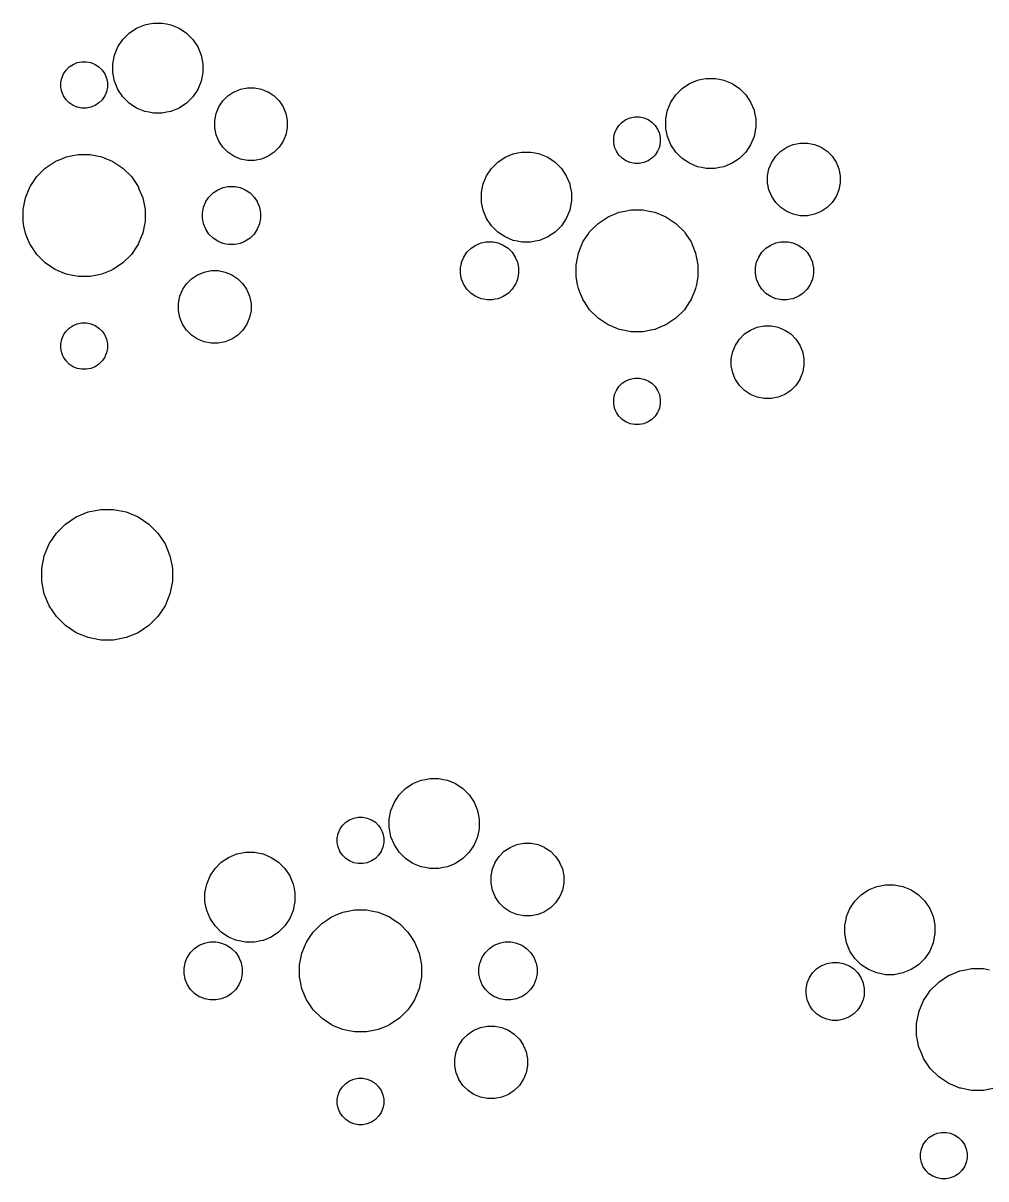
# Model space of a CAD drawing. Extents: x 70 to 347, y -163 to -55.
# Drawn here: x 273.3 to 306.47, y -153.93 to -114.09 of the extents above; entities that cross this region are included whole.
import ezdxf

# ---------------------------------------------------------------- set-up
doc = ezdxf.new("R2010")
doc.units = 0
doc.layers.add('BLACK', color=7, linetype='CONTINUOUS')

msp = doc.modelspace()

# ---------------------------------------------------------------- linework, layer by layer
at = {"layer": 'BLACK', "linetype": 'CONTINUOUS'}
for p, q in [((276.948, -114.441), (277.202, -114.272)), ((277.202, -114.272), (277.484, -114.155)), ((277.484, -114.155), (277.634, -114.125)), ((277.634, -114.125), (277.784, -114.095)), ((277.784, -114.095), (278.089, -114.095)), ((278.089, -114.095), (278.239, -114.125)), ((278.239, -114.125), (278.389, -114.155)), ((278.389, -114.155), (278.671, -114.272)), ((278.671, -114.272), (278.925, -114.441)), ((276.562, -114.912), (276.732, -114.657)), ((276.732, -114.657), (276.948, -114.441)), ((278.925, -114.441), (279.141, -114.657)), ((279.141, -114.657), (279.311, -114.912)), ((276.445, -115.194), (276.562, -114.912)), ((279.311, -114.912), (279.428, -115.194)), ((275.017, -115.516), (275.163, -115.456)), ((275.163, -115.456), (275.318, -115.425)), ((275.318, -115.425), (275.475, -115.425)), ((275.475, -115.425), (275.63, -115.456)), ((275.63, -115.456), (275.776, -115.516)), ((276.386, -115.493), (276.445, -115.194)), ((276.386, -115.799), (276.386, -115.493)), ((276.445, -115.194), (276.445, -115.194)), ((279.428, -115.194), (279.428, -115.194)), ((279.428, -115.194), (279.488, -115.493)), ((279.488, -115.493), (279.488, -115.799)), ((274.626, -115.993), (274.687, -115.847)), ((274.687, -115.847), (274.774, -115.716)), ((274.687, -115.847), (274.687, -115.847)), ((274.774, -115.716), (274.886, -115.604)), ((274.886, -115.604), (275.017, -115.516)), ((275.017, -115.516), (275.017, -115.516)), ((275.776, -115.516), (275.776, -115.516)), ((275.776, -115.516), (275.907, -115.604)), ((275.907, -115.604), (276.019, -115.716)), ((276.019, -115.716), (276.106, -115.847)), ((276.106, -115.847), (276.106, -115.847)), ((276.106, -115.847), (276.167, -115.993)), ((276.445, -116.099), (276.386, -115.799)), ((276.386, -115.799), (276.386, -115.799)), ((279.488, -115.799), (279.428, -116.099)), ((279.488, -115.799), (279.488, -115.799)), ((274.596, -116.147), (274.626, -115.993)), ((274.596, -116.305), (274.596, -116.147)), ((274.626, -116.46), (274.596, -116.305)), ((276.167, -115.993), (276.198, -116.147)), ((276.198, -116.305), (276.167, -116.46)), ((276.198, -116.147), (276.198, -116.305)), ((276.562, -116.381), (276.445, -116.099)), ((279.428, -116.099), (279.311, -116.381)), ((295.998, -116.346), (296.252, -116.177)), ((296.252, -116.177), (296.534, -116.06)), ((296.534, -116.06), (296.684, -116.03)), ((296.684, -116.03), (296.834, -116)), ((296.834, -116), (297.139, -116)), ((297.139, -116), (297.289, -116.03)), ((297.289, -116.03), (297.439, -116.06)), ((297.439, -116.06), (297.721, -116.177)), ((297.721, -116.177), (297.975, -116.346)), ((274.686, -116.604), (274.626, -116.46)), ((274.687, -116.606), (274.686, -116.604)), ((274.774, -116.737), (274.687, -116.606)), ((276.106, -116.606), (276.019, -116.737)), ((276.107, -116.604), (276.106, -116.606)), ((276.167, -116.46), (276.107, -116.604)), ((276.732, -116.635), (276.562, -116.381)), ((276.948, -116.851), (276.732, -116.635)), ((279.141, -116.635), (278.925, -116.851)), ((279.311, -116.381), (279.141, -116.635)), ((280.175, -116.779), (280.349, -116.604)), ((280.349, -116.604), (280.554, -116.468)), ((280.554, -116.468), (280.573, -116.46)), ((280.573, -116.46), (280.782, -116.373)), ((280.782, -116.373), (281.023, -116.325)), ((281.023, -116.325), (281.27, -116.325)), ((281.27, -116.325), (281.511, -116.373)), ((281.511, -116.373), (281.721, -116.46)), ((281.721, -116.46), (281.739, -116.468)), ((281.739, -116.468), (281.944, -116.604)), ((281.944, -116.604), (282.118, -116.779)), ((295.612, -116.817), (295.782, -116.563)), ((295.782, -116.563), (295.998, -116.346)), ((297.975, -116.346), (298.191, -116.563)), ((298.191, -116.563), (298.361, -116.817)), ((274.886, -116.848), (274.774, -116.737)), ((275.017, -116.936), (274.886, -116.848)), ((275.163, -116.996), (275.017, -116.936)), ((275.017, -116.936), (275.017, -116.936)), ((275.017, -116.936), (275.017, -116.936)), ((275.318, -117.027), (275.163, -116.996)), ((275.475, -117.027), (275.318, -117.027)), ((275.63, -116.996), (275.475, -117.027)), ((275.776, -116.936), (275.63, -116.996)), ((275.907, -116.848), (275.776, -116.936)), ((275.776, -116.936), (275.776, -116.936)), ((275.776, -116.936), (275.776, -116.936)), ((276.019, -116.737), (275.907, -116.848)), ((277.202, -117.021), (276.948, -116.851)), ((277.484, -117.138), (277.202, -117.021)), ((278.671, -117.021), (278.389, -117.138)), ((278.925, -116.851), (278.671, -117.021)), ((279.944, -117.211), (280.038, -116.984)), ((280.038, -116.984), (280.175, -116.779)), ((280.038, -116.984), (280.038, -116.984)), ((282.118, -116.779), (282.255, -116.984)), ((282.255, -116.984), (282.255, -116.984)), ((282.255, -116.984), (282.35, -117.211)), ((295.476, -117.197), (295.495, -117.099)), ((295.495, -117.099), (295.612, -116.817)), ((298.361, -116.817), (298.478, -117.099)), ((298.478, -117.099), (298.498, -117.197)), ((277.634, -117.167), (277.484, -117.138)), ((277.784, -117.197), (277.634, -117.167)), ((278.089, -117.197), (277.784, -117.197)), ((278.239, -117.167), (278.089, -117.197)), ((278.389, -117.138), (278.239, -117.167)), ((279.896, -117.453), (279.944, -117.211)), ((279.896, -117.699), (279.896, -117.453)), ((282.35, -117.211), (282.398, -117.453)), ((282.398, -117.453), (282.398, -117.699)), ((293.936, -117.509), (294.067, -117.421)), ((294.067, -117.421), (294.213, -117.361)), ((294.067, -117.421), (294.067, -117.421)), ((294.213, -117.361), (294.368, -117.33)), ((294.368, -117.33), (294.525, -117.33)), ((294.525, -117.33), (294.68, -117.361)), ((294.68, -117.361), (294.826, -117.421)), ((294.826, -117.421), (294.826, -117.421)), ((294.826, -117.421), (294.957, -117.509)), ((295.436, -117.398), (295.476, -117.197)), ((295.436, -117.704), (295.436, -117.398)), ((298.498, -117.197), (298.538, -117.398)), ((298.538, -117.398), (298.538, -117.704)), ((279.944, -117.941), (279.896, -117.699)), ((282.398, -117.699), (282.35, -117.941)), ((293.646, -118.052), (293.676, -117.898)), ((293.676, -117.898), (293.737, -117.752)), ((293.737, -117.752), (293.824, -117.621)), ((293.737, -117.752), (293.737, -117.752)), ((293.824, -117.621), (293.936, -117.509)), ((294.957, -117.509), (295.069, -117.621)), ((295.069, -117.621), (295.156, -117.752)), ((295.156, -117.752), (295.156, -117.752)), ((295.156, -117.752), (295.217, -117.898)), ((295.217, -117.898), (295.248, -118.052)), ((295.442, -117.734), (295.436, -117.704)), ((295.495, -118.004), (295.442, -117.734)), ((298.532, -117.734), (298.478, -118.004)), ((298.538, -117.704), (298.532, -117.734)), ((280.002, -118.082), (279.944, -117.941)), ((280.038, -118.169), (280.002, -118.082)), ((280.175, -118.374), (280.038, -118.169)), ((282.255, -118.169), (282.118, -118.374)), ((282.291, -118.082), (282.255, -118.169)), ((282.35, -117.941), (282.291, -118.082)), ((293.646, -118.21), (293.646, -118.052)), ((293.676, -118.365), (293.646, -118.21)), ((295.248, -118.21), (295.217, -118.365)), ((295.248, -118.052), (295.248, -118.21)), ((295.612, -118.286), (295.495, -118.004)), ((295.782, -118.54), (295.612, -118.286)), ((298.361, -118.286), (298.191, -118.54)), ((298.478, -118.004), (298.361, -118.286)), ((299.685, -118.339), (299.832, -118.278)), ((299.832, -118.278), (300.073, -118.23)), ((300.073, -118.23), (300.32, -118.23)), ((300.32, -118.23), (300.561, -118.278)), ((300.561, -118.278), (300.708, -118.339)), ((274.784, -118.706), (274.952, -118.672)), ((274.952, -118.672), (275.19, -118.625)), ((275.19, -118.625), (275.604, -118.625)), ((275.604, -118.625), (275.841, -118.672)), ((275.841, -118.672), (276.009, -118.706)), ((280.349, -118.548), (280.175, -118.374)), ((280.554, -118.685), (280.349, -118.548)), ((280.782, -118.779), (280.554, -118.685)), ((280.554, -118.685), (280.554, -118.685)), ((280.554, -118.685), (280.554, -118.685)), ((281.739, -118.685), (281.511, -118.779)), ((281.944, -118.548), (281.739, -118.685)), ((281.739, -118.685), (281.739, -118.685)), ((281.739, -118.685), (281.739, -118.685)), ((282.118, -118.374), (281.944, -118.548)), ((289.902, -118.717), (290.184, -118.6)), ((290.184, -118.6), (290.334, -118.57)), ((290.334, -118.57), (290.484, -118.54)), ((290.484, -118.54), (290.789, -118.54)), ((290.789, -118.54), (290.939, -118.57)), ((290.939, -118.57), (291.089, -118.6)), ((291.089, -118.6), (291.371, -118.717)), ((293.737, -118.511), (293.676, -118.365)), ((293.824, -118.642), (293.737, -118.511)), ((293.737, -118.511), (293.737, -118.511)), ((293.936, -118.753), (293.824, -118.642)), ((295.069, -118.642), (294.957, -118.753)), ((295.156, -118.511), (295.069, -118.642)), ((295.217, -118.365), (295.156, -118.511)), ((295.156, -118.511), (295.156, -118.511)), ((295.998, -118.756), (295.782, -118.54)), ((298.191, -118.54), (297.975, -118.756)), ((299.088, -118.889), (299.225, -118.684)), ((299.225, -118.684), (299.399, -118.509)), ((299.399, -118.509), (299.604, -118.373)), ((299.604, -118.373), (299.685, -118.339)), ((300.708, -118.339), (300.789, -118.373)), ((300.789, -118.373), (300.994, -118.509)), ((300.994, -118.509), (301.168, -118.684)), ((301.168, -118.684), (301.305, -118.889)), ((273.765, -119.387), (274.057, -119.094)), ((274.057, -119.094), (274.3, -118.932)), ((274.3, -118.932), (274.401, -118.864)), ((274.401, -118.864), (274.448, -118.845)), ((274.448, -118.845), (274.607, -118.779)), ((274.607, -118.779), (274.784, -118.706)), ((276.009, -118.706), (276.186, -118.779)), ((276.186, -118.779), (276.345, -118.845)), ((276.345, -118.845), (276.392, -118.864)), ((276.392, -118.864), (276.493, -118.932)), ((276.493, -118.932), (276.736, -119.094)), ((276.736, -119.094), (277.029, -119.387)), ((281.023, -118.827), (280.782, -118.779)), ((281.27, -118.827), (281.023, -118.827)), ((281.511, -118.779), (281.27, -118.827)), ((289.432, -119.103), (289.648, -118.886)), ((289.648, -118.886), (289.902, -118.717)), ((291.371, -118.717), (291.625, -118.886)), ((291.625, -118.886), (291.841, -119.103)), ((294.067, -118.841), (293.936, -118.753)), ((294.213, -118.901), (294.067, -118.841)), ((294.067, -118.841), (294.067, -118.841)), ((294.067, -118.841), (294.067, -118.841)), ((294.368, -118.932), (294.213, -118.901)), ((294.525, -118.932), (294.368, -118.932)), ((294.68, -118.901), (294.525, -118.932)), ((294.826, -118.841), (294.68, -118.901)), ((294.957, -118.753), (294.826, -118.841)), ((294.826, -118.841), (294.826, -118.841)), ((294.826, -118.841), (294.826, -118.841)), ((296.252, -118.926), (295.998, -118.756)), ((296.534, -119.043), (296.252, -118.926)), ((296.684, -119.072), (296.534, -119.043)), ((296.834, -119.102), (296.684, -119.072)), ((297.289, -119.072), (297.139, -119.102)), ((297.439, -119.043), (297.289, -119.072)), ((297.721, -118.926), (297.439, -119.043)), ((297.975, -118.756), (297.721, -118.926)), ((298.994, -119.116), (299.088, -118.889)), ((299.088, -118.889), (299.088, -118.889)), ((301.305, -118.889), (301.305, -118.889)), ((301.305, -118.889), (301.4, -119.116)), ((273.675, -119.521), (273.765, -119.387)), ((277.029, -119.387), (277.118, -119.521)), ((289.145, -119.639), (289.262, -119.357)), ((289.262, -119.357), (289.432, -119.103)), ((291.841, -119.103), (292.011, -119.357)), ((292.011, -119.357), (292.128, -119.639)), ((297.139, -119.102), (296.834, -119.102)), ((298.946, -119.358), (298.994, -119.116)), ((298.946, -119.604), (298.946, -119.358)), ((301.4, -119.116), (301.448, -119.358)), ((301.448, -119.358), (301.448, -119.604)), ((273.376, -120.113), (273.505, -119.803)), ((273.505, -119.803), (273.535, -119.731)), ((273.535, -119.731), (273.539, -119.725)), ((273.539, -119.725), (273.675, -119.521)), ((277.118, -119.521), (277.255, -119.725)), ((277.255, -119.725), (277.258, -119.731)), ((277.258, -119.731), (277.288, -119.803)), ((277.288, -119.803), (277.417, -120.113)), ((279.838, -119.949), (280.002, -119.839)), ((280.002, -119.839), (280.185, -119.764)), ((280.185, -119.764), (280.349, -119.731)), ((280.349, -119.731), (280.378, -119.725)), ((280.378, -119.725), (280.575, -119.725)), ((280.575, -119.725), (280.604, -119.731)), ((280.604, -119.731), (280.769, -119.764)), ((280.769, -119.764), (280.951, -119.839)), ((280.951, -119.839), (281.115, -119.949)), ((289.086, -119.938), (289.126, -119.737)), ((289.126, -119.737), (289.145, -119.639)), ((292.128, -119.639), (292.148, -119.737)), ((292.148, -119.737), (292.188, -119.938)), ((298.994, -119.846), (298.946, -119.604)), ((299.055, -119.993), (298.994, -119.846)), ((301.4, -119.846), (301.339, -119.993)), ((301.448, -119.604), (301.4, -119.846)), ((273.296, -120.519), (273.376, -120.113)), ((273.376, -120.113), (273.376, -120.113)), ((277.417, -120.113), (277.417, -120.113)), ((277.417, -120.113), (277.498, -120.519)), ((279.514, -120.434), (279.581, -120.274)), ((279.581, -120.274), (279.59, -120.252)), ((279.59, -120.252), (279.595, -120.244)), ((279.595, -120.244), (279.699, -120.088)), ((279.699, -120.088), (279.838, -119.949)), ((281.115, -119.949), (281.254, -120.088)), ((281.254, -120.088), (281.358, -120.244)), ((281.358, -120.244), (281.364, -120.252)), ((281.364, -120.252), (281.373, -120.274)), ((281.373, -120.274), (281.439, -120.434)), ((289.086, -120.244), (289.086, -119.938)), ((289.092, -120.274), (289.086, -120.244)), ((289.145, -120.544), (289.092, -120.274)), ((292.182, -120.274), (292.128, -120.544)), ((292.188, -120.244), (292.182, -120.274)), ((292.188, -119.938), (292.188, -120.244)), ((299.088, -120.074), (299.055, -119.993)), ((299.225, -120.279), (299.088, -120.074)), ((299.399, -120.453), (299.225, -120.279)), ((301.168, -120.279), (300.994, -120.453)), ((301.305, -120.074), (301.168, -120.279)), ((301.339, -119.993), (301.305, -120.074)), ((273.296, -120.933), (273.296, -120.519)), ((277.498, -120.519), (277.498, -120.933)), ((279.476, -120.628), (279.51, -120.453)), ((279.476, -120.825), (279.476, -120.628)), ((279.51, -120.453), (279.514, -120.434)), ((281.439, -120.434), (281.443, -120.453)), ((281.443, -120.453), (281.478, -120.628)), ((281.478, -120.628), (281.478, -120.825)), ((289.262, -120.826), (289.145, -120.544)), ((292.128, -120.544), (292.011, -120.826)), ((293.451, -120.769), (293.834, -120.611)), ((293.834, -120.611), (294.022, -120.573)), ((294.022, -120.573), (294.24, -120.53)), ((294.24, -120.53), (294.654, -120.53)), ((294.654, -120.53), (294.871, -120.573)), ((294.871, -120.573), (295.059, -120.611)), ((295.059, -120.611), (295.442, -120.769)), ((299.604, -120.59), (299.399, -120.453)), ((299.832, -120.684), (299.604, -120.59)), ((299.604, -120.59), (299.604, -120.59)), ((299.604, -120.59), (299.604, -120.59)), ((300.073, -120.732), (299.832, -120.684)), ((300.561, -120.684), (300.32, -120.732)), ((300.789, -120.59), (300.561, -120.684)), ((300.994, -120.453), (300.789, -120.59)), ((300.789, -120.59), (300.789, -120.59)), ((300.789, -120.59), (300.789, -120.59)), ((273.326, -121.088), (273.296, -120.933)), ((273.376, -121.339), (273.326, -121.088)), ((277.467, -121.088), (277.417, -121.339)), ((277.498, -120.933), (277.467, -121.088)), ((279.486, -120.879), (279.476, -120.825)), ((279.514, -121.018), (279.486, -120.879)), ((279.59, -121.2), (279.514, -121.018)), ((281.439, -121.018), (281.364, -121.2)), ((281.467, -120.879), (281.439, -121.018)), ((281.478, -120.825), (281.467, -120.879)), ((289.432, -121.08), (289.262, -120.826)), ((289.648, -121.296), (289.432, -121.08)), ((291.841, -121.08), (291.625, -121.296)), ((292.011, -120.826), (291.841, -121.08)), ((292.815, -121.292), (293.107, -120.999)), ((293.107, -120.999), (293.35, -120.837)), ((293.35, -120.837), (293.451, -120.769)), ((295.442, -120.769), (295.543, -120.837)), ((295.543, -120.837), (295.786, -120.999)), ((295.786, -120.999), (296.079, -121.292)), ((300.32, -120.732), (300.073, -120.732)), ((273.427, -121.461), (273.376, -121.339)), ((273.532, -121.715), (273.427, -121.461)), ((277.366, -121.461), (277.261, -121.715)), ((277.417, -121.339), (277.366, -121.461)), ((279.699, -121.364), (279.59, -121.2)), ((279.838, -121.504), (279.699, -121.364)), ((281.254, -121.364), (281.115, -121.504)), ((281.364, -121.2), (281.254, -121.364)), ((289.902, -121.466), (289.648, -121.296)), ((290.184, -121.583), (289.902, -121.466)), ((291.371, -121.466), (291.089, -121.583)), ((291.625, -121.296), (291.371, -121.466)), ((292.585, -121.636), (292.766, -121.364)), ((292.766, -121.364), (292.815, -121.292)), ((296.079, -121.292), (296.127, -121.364)), ((296.127, -121.364), (296.308, -121.636)), ((273.535, -121.721), (273.532, -121.715)), ((273.57, -121.775), (273.535, -121.721)), ((273.765, -122.066), (273.57, -121.775)), ((277.223, -121.775), (277.029, -122.066)), ((277.258, -121.721), (277.223, -121.775)), ((277.261, -121.715), (277.258, -121.721)), ((280.002, -121.613), (279.838, -121.504)), ((280.043, -121.63), (280.002, -121.613)), ((280.002, -121.613), (280.002, -121.613)), ((280.002, -121.613), (280.002, -121.613)), ((280.185, -121.689), (280.043, -121.63)), ((280.281, -121.708), (280.185, -121.689)), ((280.378, -121.727), (280.281, -121.708)), ((280.575, -121.727), (280.378, -121.727)), ((280.672, -121.708), (280.575, -121.727)), ((280.769, -121.689), (280.672, -121.708)), ((280.91, -121.63), (280.769, -121.689)), ((280.951, -121.613), (280.91, -121.63)), ((281.115, -121.504), (280.951, -121.613)), ((280.951, -121.613), (280.951, -121.613)), ((280.951, -121.613), (280.951, -121.613)), ((288.589, -121.993), (288.728, -121.854)), ((288.728, -121.854), (288.892, -121.744)), ((288.892, -121.744), (289.075, -121.669)), ((289.075, -121.669), (289.239, -121.636)), ((289.239, -121.636), (289.268, -121.63)), ((289.268, -121.63), (289.465, -121.63)), ((289.465, -121.63), (289.494, -121.636)), ((289.494, -121.636), (289.659, -121.669)), ((289.659, -121.669), (289.841, -121.744)), ((289.841, -121.744), (290.005, -121.854)), ((290.005, -121.854), (290.144, -121.993)), ((290.334, -121.612), (290.184, -121.583)), ((290.484, -121.642), (290.334, -121.612)), ((290.789, -121.642), (290.484, -121.642)), ((290.939, -121.612), (290.789, -121.642)), ((291.089, -121.583), (290.939, -121.612)), ((292.437, -121.993), (292.549, -121.721)), ((292.549, -121.721), (292.585, -121.636)), ((292.585, -121.636), (292.585, -121.636)), ((296.308, -121.636), (296.308, -121.636)), ((296.308, -121.636), (296.344, -121.721)), ((296.344, -121.721), (296.456, -121.993)), ((298.749, -121.993), (298.888, -121.854)), ((298.888, -121.854), (299.052, -121.744)), ((299.052, -121.744), (299.235, -121.669)), ((299.235, -121.669), (299.399, -121.636)), ((299.399, -121.636), (299.428, -121.63)), ((299.428, -121.63), (299.625, -121.63)), ((299.625, -121.63), (299.654, -121.636)), ((299.654, -121.636), (299.819, -121.669)), ((299.819, -121.669), (300.001, -121.744)), ((300.001, -121.744), (300.165, -121.854)), ((300.165, -121.854), (300.304, -121.993)), ((274.057, -122.358), (273.765, -122.066)), ((277.029, -122.066), (276.736, -122.358)), ((288.404, -122.339), (288.48, -122.157)), ((288.48, -122.157), (288.589, -121.993)), ((290.144, -121.993), (290.254, -122.157)), ((290.254, -122.157), (290.329, -122.339)), ((292.346, -122.424), (292.426, -122.018)), ((292.426, -122.018), (292.437, -121.993)), ((296.456, -121.993), (296.467, -122.018)), ((296.467, -122.018), (296.548, -122.424)), ((298.564, -122.339), (298.64, -122.157)), ((298.64, -122.157), (298.749, -121.993)), ((300.304, -121.993), (300.414, -122.157)), ((300.414, -122.157), (300.489, -122.339)), ((274.173, -122.435), (274.057, -122.358)), ((274.401, -122.588), (274.173, -122.435)), ((274.498, -122.628), (274.401, -122.588)), ((274.401, -122.588), (274.401, -122.588)), ((274.401, -122.588), (274.401, -122.588)), ((274.784, -122.746), (274.498, -122.628)), ((276.295, -122.628), (276.009, -122.746)), ((276.392, -122.588), (276.295, -122.628)), ((276.621, -122.435), (276.392, -122.588)), ((276.392, -122.588), (276.392, -122.588)), ((276.392, -122.588), (276.392, -122.588)), ((276.736, -122.358), (276.621, -122.435)), ((279.393, -122.731), (279.532, -122.673)), ((279.532, -122.673), (279.773, -122.625)), ((279.773, -122.625), (280.02, -122.625)), ((280.02, -122.625), (280.261, -122.673)), ((280.261, -122.673), (280.401, -122.731)), ((288.366, -122.533), (288.396, -122.379)), ((288.366, -122.73), (288.366, -122.533)), ((288.396, -122.379), (288.404, -122.339)), ((290.329, -122.339), (290.337, -122.379)), ((290.337, -122.379), (290.368, -122.533)), ((290.368, -122.533), (290.368, -122.73)), ((292.346, -122.838), (292.346, -122.424)), ((296.548, -122.424), (296.548, -122.838)), ((298.526, -122.533), (298.556, -122.379)), ((298.526, -122.73), (298.526, -122.533)), ((298.556, -122.379), (298.564, -122.339)), ((300.489, -122.339), (300.497, -122.379)), ((300.497, -122.379), (300.528, -122.533)), ((300.528, -122.533), (300.528, -122.73)), ((274.89, -122.768), (274.784, -122.746)), ((275.19, -122.827), (274.89, -122.768)), ((275.604, -122.827), (275.19, -122.827)), ((275.903, -122.768), (275.604, -122.827)), ((276.009, -122.746), (275.903, -122.768)), ((278.798, -123.269), (278.925, -123.079)), ((278.925, -123.079), (279.099, -122.904)), ((279.099, -122.904), (279.304, -122.768)), ((279.304, -122.768), (279.393, -122.731)), ((280.401, -122.731), (280.489, -122.768)), ((280.489, -122.768), (280.694, -122.904)), ((280.694, -122.904), (280.868, -123.079)), ((280.868, -123.079), (280.996, -123.269)), ((288.404, -122.923), (288.366, -122.73)), ((288.467, -123.076), (288.404, -122.923)), ((288.48, -123.105), (288.467, -123.076)), ((290.266, -123.076), (290.254, -123.105)), ((290.329, -122.923), (290.266, -123.076)), ((290.368, -122.73), (290.329, -122.923)), ((292.399, -123.105), (292.346, -122.838)), ((296.548, -122.838), (296.494, -123.105)), ((298.564, -122.923), (298.526, -122.73)), ((298.627, -123.076), (298.564, -122.923)), ((298.64, -123.105), (298.627, -123.076)), ((300.426, -123.076), (300.414, -123.105)), ((300.489, -122.923), (300.426, -123.076)), ((300.528, -122.73), (300.489, -122.923)), ((278.694, -123.511), (278.788, -123.284)), ((278.788, -123.284), (278.798, -123.269)), ((280.996, -123.269), (281.005, -123.284)), ((281.005, -123.284), (281.1, -123.511)), ((288.589, -123.269), (288.48, -123.105)), ((288.728, -123.409), (288.589, -123.269)), ((288.892, -123.518), (288.728, -123.409)), ((290.005, -123.409), (289.841, -123.518)), ((290.144, -123.269), (290.005, -123.409)), ((290.254, -123.105), (290.144, -123.269)), ((292.426, -123.244), (292.399, -123.105)), ((292.476, -123.365), (292.426, -123.244)), ((292.579, -123.613), (292.476, -123.365)), ((296.417, -123.365), (296.314, -123.613)), ((296.467, -123.244), (296.417, -123.365)), ((296.494, -123.105), (296.467, -123.244)), ((298.749, -123.269), (298.64, -123.105)), ((298.888, -123.409), (298.749, -123.269)), ((299.052, -123.518), (298.888, -123.409)), ((300.165, -123.409), (300.001, -123.518)), ((300.304, -123.269), (300.165, -123.409)), ((300.414, -123.105), (300.304, -123.269)), ((278.646, -123.753), (278.694, -123.511)), ((278.646, -123.999), (278.646, -123.753)), ((281.1, -123.511), (281.148, -123.753)), ((281.148, -123.753), (281.148, -123.999)), ((288.946, -123.54), (288.892, -123.518)), ((288.892, -123.518), (288.892, -123.518)), ((288.892, -123.518), (288.892, -123.518)), ((289.075, -123.594), (288.946, -123.54)), ((289.169, -123.613), (289.075, -123.594)), ((289.268, -123.632), (289.169, -123.613)), ((289.465, -123.632), (289.268, -123.632)), ((289.564, -123.613), (289.465, -123.632)), ((289.659, -123.594), (289.564, -123.613)), ((289.787, -123.54), (289.659, -123.594)), ((289.841, -123.518), (289.787, -123.54)), ((289.841, -123.518), (289.841, -123.518)), ((289.841, -123.518), (289.841, -123.518)), ((292.585, -123.626), (292.579, -123.613)), ((292.661, -123.74), (292.585, -123.626)), ((292.815, -123.971), (292.661, -123.74)), ((296.232, -123.74), (296.079, -123.971)), ((296.308, -123.626), (296.232, -123.74)), ((296.314, -123.613), (296.308, -123.626)), ((299.106, -123.54), (299.052, -123.518)), ((299.052, -123.518), (299.052, -123.518)), ((299.052, -123.518), (299.052, -123.518)), ((299.235, -123.594), (299.106, -123.54)), ((299.329, -123.613), (299.235, -123.594)), ((299.428, -123.632), (299.329, -123.613)), ((299.625, -123.632), (299.428, -123.632)), ((299.724, -123.613), (299.625, -123.632)), ((299.819, -123.594), (299.724, -123.613)), ((299.947, -123.54), (299.819, -123.594)), ((300.001, -123.518), (299.947, -123.54)), ((300.001, -123.518), (300.001, -123.518)), ((300.001, -123.518), (300.001, -123.518)), ((278.694, -124.241), (278.646, -123.999)), ((278.788, -124.468), (278.694, -124.241)), ((281.1, -124.241), (281.005, -124.468)), ((281.148, -123.999), (281.1, -124.241)), ((293.107, -124.263), (292.815, -123.971)), ((293.247, -124.357), (293.107, -124.263)), ((295.786, -124.263), (295.646, -124.357)), ((296.079, -123.971), (295.786, -124.263)), ((274.774, -124.716), (274.886, -124.604)), ((274.886, -124.604), (275.017, -124.516)), ((275.017, -124.516), (275.163, -124.456)), ((275.017, -124.516), (275.017, -124.516)), ((275.163, -124.456), (275.318, -124.425)), ((275.318, -124.425), (275.475, -124.425)), ((275.475, -124.425), (275.63, -124.456)), ((275.63, -124.456), (275.776, -124.516)), ((275.776, -124.516), (275.776, -124.516)), ((275.776, -124.516), (275.907, -124.604)), ((275.907, -124.604), (276.019, -124.716)), ((278.788, -124.469), (278.788, -124.468)), ((278.925, -124.674), (278.788, -124.469)), ((279.099, -124.848), (278.925, -124.674)), ((280.868, -124.674), (280.694, -124.848)), ((281.005, -124.469), (280.868, -124.674)), ((281.005, -124.468), (281.005, -124.469)), ((293.451, -124.493), (293.247, -124.357)), ((293.541, -124.53), (293.451, -124.493)), ((293.451, -124.493), (293.451, -124.493)), ((293.451, -124.493), (293.451, -124.493)), ((293.834, -124.651), (293.541, -124.53)), ((293.969, -124.678), (293.834, -124.651)), ((295.059, -124.651), (294.924, -124.678)), ((295.352, -124.53), (295.059, -124.651)), ((295.442, -124.493), (295.352, -124.53)), ((295.646, -124.357), (295.442, -124.493)), ((295.442, -124.493), (295.442, -124.493)), ((295.442, -124.493), (295.442, -124.493)), ((298.149, -124.809), (298.354, -124.673)), ((298.354, -124.673), (298.405, -124.651)), ((298.405, -124.651), (298.582, -124.578)), ((298.582, -124.578), (298.823, -124.53)), ((298.823, -124.53), (299.07, -124.53)), ((299.07, -124.53), (299.311, -124.578)), ((299.311, -124.578), (299.488, -124.651)), ((299.488, -124.651), (299.539, -124.673)), ((299.539, -124.673), (299.744, -124.809)), ((274.596, -125.147), (274.626, -124.993)), ((274.626, -124.993), (274.687, -124.847)), ((274.687, -124.847), (274.697, -124.831)), ((274.697, -124.831), (274.774, -124.716)), ((276.019, -124.716), (276.096, -124.831)), ((276.096, -124.831), (276.106, -124.847)), ((276.106, -124.847), (276.167, -124.993)), ((276.167, -124.993), (276.198, -125.147)), ((279.304, -124.985), (279.099, -124.848)), ((279.532, -125.079), (279.304, -124.985)), ((279.304, -124.985), (279.304, -124.985)), ((279.304, -124.985), (279.304, -124.985)), ((280.489, -124.985), (280.261, -125.079)), ((280.694, -124.848), (280.489, -124.985)), ((280.489, -124.985), (280.489, -124.985)), ((280.489, -124.985), (280.489, -124.985)), ((294.24, -124.732), (293.969, -124.678)), ((294.654, -124.732), (294.24, -124.732)), ((294.924, -124.678), (294.654, -124.732)), ((297.838, -125.189), (297.975, -124.984)), ((297.975, -124.984), (298.149, -124.809)), ((299.744, -124.809), (299.918, -124.984)), ((299.918, -124.984), (300.055, -125.189)), ((274.596, -125.305), (274.596, -125.147)), ((274.626, -125.46), (274.596, -125.305)), ((274.668, -125.561), (274.626, -125.46)), ((276.167, -125.46), (276.125, -125.561)), ((276.198, -125.305), (276.167, -125.46)), ((276.198, -125.147), (276.198, -125.305)), ((279.773, -125.127), (279.532, -125.079)), ((280.02, -125.127), (279.773, -125.127)), ((280.261, -125.079), (280.02, -125.127)), ((297.696, -125.658), (297.744, -125.416)), ((297.744, -125.416), (297.838, -125.189)), ((297.838, -125.189), (297.838, -125.189)), ((300.055, -125.189), (300.055, -125.189)), ((300.055, -125.189), (300.15, -125.416)), ((300.15, -125.416), (300.198, -125.658)), ((274.687, -125.606), (274.668, -125.561)), ((274.774, -125.737), (274.687, -125.606)), ((274.886, -125.848), (274.774, -125.737)), ((275.017, -125.936), (274.886, -125.848)), ((275.907, -125.848), (275.776, -125.936)), ((276.019, -125.737), (275.907, -125.848)), ((276.106, -125.606), (276.019, -125.737)), ((276.125, -125.561), (276.106, -125.606)), ((297.696, -125.904), (297.696, -125.658)), ((300.198, -125.658), (300.198, -125.904)), ((275.163, -125.996), (275.017, -125.936)), ((275.017, -125.936), (275.017, -125.936)), ((275.017, -125.936), (275.017, -125.936)), ((275.318, -126.027), (275.163, -125.996)), ((275.475, -126.027), (275.318, -126.027)), ((275.63, -125.996), (275.475, -126.027)), ((275.776, -125.936), (275.63, -125.996)), ((275.776, -125.936), (275.776, -125.936)), ((275.776, -125.936), (275.776, -125.936)), ((297.744, -126.146), (297.696, -125.904)), ((297.833, -126.361), (297.744, -126.146)), ((300.15, -126.146), (300.061, -126.361)), ((300.198, -125.904), (300.15, -126.146)), ((293.737, -126.752), (293.824, -126.621)), ((293.824, -126.621), (293.936, -126.509)), ((293.936, -126.509), (294.067, -126.421)), ((294.067, -126.421), (294.121, -126.399)), ((294.121, -126.399), (294.213, -126.361)), ((294.213, -126.361), (294.368, -126.33)), ((294.368, -126.33), (294.525, -126.33)), ((294.525, -126.33), (294.68, -126.361)), ((294.68, -126.361), (294.772, -126.399)), ((294.772, -126.399), (294.826, -126.421)), ((294.826, -126.421), (294.957, -126.509)), ((294.957, -126.509), (295.069, -126.621)), ((295.069, -126.621), (295.156, -126.752)), ((297.838, -126.374), (297.833, -126.361)), ((297.975, -126.579), (297.838, -126.374)), ((298.149, -126.753), (297.975, -126.579)), ((299.918, -126.579), (299.744, -126.753)), ((300.055, -126.374), (299.918, -126.579)), ((300.061, -126.361), (300.055, -126.374)), ((293.646, -127.052), (293.676, -126.898)), ((293.646, -127.21), (293.646, -127.052)), ((293.676, -126.898), (293.737, -126.752)), ((293.737, -126.752), (293.737, -126.752)), ((295.156, -126.752), (295.156, -126.752)), ((295.156, -126.752), (295.217, -126.898)), ((295.217, -126.898), (295.248, -127.052)), ((295.248, -127.052), (295.248, -127.21)), ((298.354, -126.89), (298.149, -126.753)), ((298.582, -126.984), (298.354, -126.89)), ((298.354, -126.89), (298.354, -126.89)), ((298.354, -126.89), (298.354, -126.89)), ((298.823, -127.032), (298.582, -126.984)), ((299.07, -127.032), (298.823, -127.032)), ((299.311, -126.984), (299.07, -127.032)), ((299.539, -126.89), (299.311, -126.984)), ((299.744, -126.753), (299.539, -126.89)), ((299.539, -126.89), (299.539, -126.89)), ((299.539, -126.89), (299.539, -126.89)), ((293.676, -127.365), (293.646, -127.21)), ((293.72, -127.469), (293.676, -127.365)), ((295.217, -127.365), (295.174, -127.469)), ((295.248, -127.21), (295.217, -127.365)), ((293.737, -127.511), (293.72, -127.469)), ((293.824, -127.642), (293.737, -127.511)), ((293.936, -127.753), (293.824, -127.642)), ((294.067, -127.841), (293.936, -127.753)), ((294.213, -127.901), (294.067, -127.841)), ((294.067, -127.841), (294.067, -127.841)), ((294.067, -127.841), (294.067, -127.841)), ((294.826, -127.841), (294.68, -127.901)), ((294.957, -127.753), (294.826, -127.841)), ((294.826, -127.841), (294.826, -127.841)), ((294.826, -127.841), (294.826, -127.841)), ((295.069, -127.642), (294.957, -127.753)), ((295.156, -127.511), (295.069, -127.642)), ((295.174, -127.469), (295.156, -127.511)), ((294.368, -127.932), (294.213, -127.901)), ((294.525, -127.932), (294.368, -127.932)), ((294.68, -127.901), (294.525, -127.932)), ((275.124, -131.114), (275.534, -130.944)), ((275.534, -130.944), (275.914, -130.868)), ((275.914, -130.868), (275.969, -130.858)), ((275.969, -130.858), (276.412, -130.858)), ((276.412, -130.858), (276.466, -130.868)), ((276.466, -130.868), (276.847, -130.944)), ((276.847, -130.944), (277.257, -131.114)), ((274.442, -131.674), (274.755, -131.36)), ((274.755, -131.36), (275.124, -131.114)), ((277.257, -131.114), (277.625, -131.36)), ((277.625, -131.36), (277.939, -131.674)), ((274.196, -132.042), (274.442, -131.674)), ((277.939, -131.674), (278.185, -132.042)), ((274.026, -132.452), (274.196, -132.042)), ((278.185, -132.042), (278.355, -132.452)), ((273.963, -132.767), (274.026, -132.452)), ((278.355, -132.452), (278.418, -132.767)), ((273.939, -132.887), (273.963, -132.767)), ((273.939, -133.33), (273.939, -132.887)), ((278.418, -132.767), (278.441, -132.887)), ((278.441, -132.887), (278.441, -133.33)), ((273.942, -133.345), (273.939, -133.33)), ((274.026, -133.765), (273.942, -133.345)), ((278.438, -133.345), (278.355, -133.765)), ((278.441, -133.33), (278.438, -133.345)), ((274.196, -134.175), (274.026, -133.765)), ((278.355, -133.765), (278.185, -134.175)), ((274.442, -134.544), (274.196, -134.175)), ((278.185, -134.175), (277.939, -134.544)), ((274.755, -134.857), (274.442, -134.544)), ((277.939, -134.544), (277.625, -134.857)), ((275.124, -135.104), (274.755, -134.857)), ((277.625, -134.857), (277.257, -135.104)), ((275.534, -135.273), (275.124, -135.104)), ((275.914, -135.349), (275.534, -135.273)), ((275.969, -135.36), (275.914, -135.349)), ((276.412, -135.36), (275.969, -135.36)), ((276.466, -135.349), (276.412, -135.36)), ((276.847, -135.273), (276.466, -135.349)), ((277.257, -135.104), (276.847, -135.273)), ((286.727, -140.307), (287.009, -140.19)), ((287.009, -140.19), (287.159, -140.16)), ((287.159, -140.16), (287.309, -140.13)), ((287.309, -140.13), (287.614, -140.13)), ((287.614, -140.13), (287.764, -140.16)), ((287.764, -140.16), (287.914, -140.19)), ((287.914, -140.19), (288.196, -140.307)), ((286.257, -140.692), (286.473, -140.476)), ((286.473, -140.476), (286.727, -140.307)), ((288.196, -140.307), (288.45, -140.476)), ((288.45, -140.476), (288.666, -140.692)), ((285.97, -141.229), (286.087, -140.947)), ((286.087, -140.947), (286.257, -140.692)), ((288.666, -140.692), (288.836, -140.947)), ((288.836, -140.947), (288.953, -141.229)), ((285.911, -141.528), (285.97, -141.229)), ((285.97, -141.229), (285.97, -141.229)), ((288.953, -141.229), (288.953, -141.229)), ((288.953, -141.229), (289.013, -141.528)), ((284.224, -141.864), (284.299, -141.751)), ((284.299, -141.751), (284.411, -141.639)), ((284.411, -141.639), (284.542, -141.551)), ((284.542, -141.551), (284.573, -141.539)), ((284.573, -141.539), (284.688, -141.491)), ((284.688, -141.491), (284.843, -141.46)), ((284.843, -141.46), (285, -141.46)), ((285, -141.46), (285.155, -141.491)), ((285.155, -141.491), (285.27, -141.539)), ((285.27, -141.539), (285.301, -141.551)), ((285.301, -141.551), (285.432, -141.639)), ((285.432, -141.639), (285.544, -141.751)), ((285.544, -141.751), (285.619, -141.864)), ((285.911, -141.834), (285.911, -141.528)), ((289.013, -141.528), (289.013, -141.834)), ((284.121, -142.182), (284.151, -142.028)), ((284.121, -142.34), (284.121, -142.182)), ((284.151, -142.028), (284.212, -141.882)), ((284.212, -141.882), (284.224, -141.864)), ((285.619, -141.864), (285.631, -141.882)), ((285.631, -141.882), (285.692, -142.028)), ((285.692, -142.028), (285.723, -142.182)), ((285.723, -142.182), (285.723, -142.34)), ((285.917, -141.864), (285.911, -141.834)), ((285.97, -142.134), (285.917, -141.864)), ((286.087, -142.416), (285.97, -142.134)), ((288.953, -142.134), (288.836, -142.416)), ((289.007, -141.864), (288.953, -142.134)), ((289.013, -141.834), (289.007, -141.864)), ((284.151, -142.495), (284.121, -142.34)), ((284.211, -142.639), (284.151, -142.495)), ((285.692, -142.495), (285.632, -142.639)), ((285.723, -142.34), (285.692, -142.495)), ((286.257, -142.67), (286.087, -142.416)), ((288.836, -142.416), (288.666, -142.67)), ((289.874, -142.639), (290.079, -142.503)), ((290.079, -142.503), (290.098, -142.495)), ((290.098, -142.495), (290.307, -142.408)), ((290.307, -142.408), (290.548, -142.36)), ((290.548, -142.36), (290.795, -142.36)), ((290.795, -142.36), (291.036, -142.408)), ((291.036, -142.408), (291.245, -142.495)), ((291.245, -142.495), (291.264, -142.503)), ((291.264, -142.503), (291.469, -142.639)), ((280.123, -143.016), (280.377, -142.847)), ((280.377, -142.847), (280.659, -142.73)), ((280.659, -142.73), (280.842, -142.693)), ((280.842, -142.693), (280.959, -142.67)), ((280.959, -142.67), (281.264, -142.67)), ((281.264, -142.67), (281.381, -142.693)), ((281.381, -142.693), (281.564, -142.73)), ((281.564, -142.73), (281.846, -142.847)), ((281.846, -142.847), (282.1, -143.016)), ((284.212, -142.641), (284.211, -142.639)), ((284.299, -142.772), (284.212, -142.641)), ((284.411, -142.883), (284.299, -142.772)), ((284.542, -142.971), (284.411, -142.883)), ((284.688, -143.031), (284.542, -142.971)), ((284.542, -142.971), (284.542, -142.971)), ((284.542, -142.971), (284.542, -142.971)), ((285.301, -142.971), (285.155, -143.031)), ((285.432, -142.883), (285.301, -142.971)), ((285.301, -142.971), (285.301, -142.971)), ((285.301, -142.971), (285.301, -142.971)), ((285.544, -142.772), (285.432, -142.883)), ((285.631, -142.641), (285.544, -142.772)), ((285.632, -142.639), (285.631, -142.641)), ((286.473, -142.886), (286.257, -142.67)), ((286.727, -143.056), (286.473, -142.886)), ((288.45, -142.886), (288.196, -143.056)), ((288.666, -142.67), (288.45, -142.886)), ((289.564, -143.016), (289.7, -142.814)), ((289.7, -142.814), (289.874, -142.639)), ((291.469, -142.639), (291.643, -142.814)), ((291.643, -142.814), (291.779, -143.016)), ((279.737, -143.487), (279.907, -143.232)), ((279.907, -143.232), (280.123, -143.016)), ((282.1, -143.016), (282.316, -143.232)), ((282.316, -143.232), (282.486, -143.487)), ((284.843, -143.062), (284.688, -143.031)), ((285, -143.062), (284.843, -143.062)), ((285.155, -143.031), (285, -143.062)), ((287.009, -143.173), (286.727, -143.056)), ((287.159, -143.202), (287.009, -143.173)), ((287.309, -143.232), (287.159, -143.202)), ((287.614, -143.232), (287.309, -143.232)), ((287.764, -143.202), (287.614, -143.232)), ((287.914, -143.173), (287.764, -143.202)), ((288.196, -143.056), (287.914, -143.173)), ((289.421, -143.488), (289.469, -143.246)), ((289.469, -143.246), (289.563, -143.019)), ((289.563, -143.019), (289.564, -143.016)), ((291.779, -143.016), (291.78, -143.019)), ((291.78, -143.019), (291.875, -143.246)), ((291.875, -143.246), (291.923, -143.488)), ((279.601, -143.867), (279.62, -143.769)), ((279.62, -143.769), (279.737, -143.487)), ((282.486, -143.487), (282.603, -143.769)), ((282.603, -143.769), (282.623, -143.867)), ((289.421, -143.734), (289.421, -143.488)), ((289.469, -143.976), (289.421, -143.734)), ((291.923, -143.734), (291.875, -143.976)), ((291.923, -143.488), (291.923, -143.734)), ((302.897, -143.812), (303.006, -143.79)), ((303.006, -143.79), (303.311, -143.79)), ((303.311, -143.79), (303.42, -143.812)), ((279.561, -144.068), (279.601, -143.867)), ((279.561, -144.374), (279.561, -144.068)), ((282.623, -143.867), (282.663, -144.068)), ((282.663, -144.068), (282.663, -144.374)), ((289.561, -144.2), (289.469, -143.976)), ((291.875, -143.976), (291.782, -144.2)), ((301.954, -144.352), (302.17, -144.136)), ((302.17, -144.136), (302.424, -143.966)), ((302.424, -143.966), (302.706, -143.85)), ((302.706, -143.85), (302.897, -143.812)), ((303.42, -143.812), (303.611, -143.85)), ((303.611, -143.85), (303.893, -143.966)), ((303.893, -143.966), (304.147, -144.136)), ((304.147, -144.136), (304.363, -144.352)), ((279.583, -144.487), (279.561, -144.374)), ((279.62, -144.674), (279.583, -144.487)), ((282.64, -144.487), (282.603, -144.674)), ((282.663, -144.374), (282.64, -144.487)), ((289.563, -144.204), (289.561, -144.2)), ((289.7, -144.409), (289.563, -144.204)), ((289.874, -144.583), (289.7, -144.409)), ((290.079, -144.72), (289.874, -144.583)), ((291.469, -144.583), (291.264, -144.72)), ((291.643, -144.409), (291.469, -144.583)), ((291.78, -144.204), (291.643, -144.409)), ((291.782, -144.2), (291.78, -144.204)), ((301.784, -144.606), (301.954, -144.352)), ((304.363, -144.352), (304.533, -144.606)), ((279.737, -144.956), (279.62, -144.674)), ((279.907, -145.21), (279.737, -144.956)), ((282.486, -144.956), (282.316, -145.21)), ((282.603, -144.674), (282.486, -144.956)), ((283.582, -145.129), (283.796, -144.987)), ((283.796, -144.987), (283.926, -144.899)), ((283.926, -144.899), (283.928, -144.899)), ((283.928, -144.899), (284.064, -144.842)), ((284.064, -144.842), (284.309, -144.741)), ((284.309, -144.741), (284.497, -144.703)), ((284.497, -144.703), (284.715, -144.66)), ((284.715, -144.66), (285.129, -144.66)), ((285.129, -144.66), (285.346, -144.703)), ((285.346, -144.703), (285.534, -144.741)), ((285.534, -144.741), (285.779, -144.842)), ((285.779, -144.842), (285.916, -144.899)), ((285.916, -144.899), (285.917, -144.899)), ((285.917, -144.899), (286.048, -144.987)), ((286.048, -144.987), (286.261, -145.129)), ((290.307, -144.814), (290.079, -144.72)), ((290.079, -144.72), (290.079, -144.72)), ((290.079, -144.72), (290.079, -144.72)), ((290.548, -144.862), (290.307, -144.814)), ((290.795, -144.862), (290.548, -144.862)), ((291.036, -144.814), (290.795, -144.862)), ((291.264, -144.72), (291.036, -144.814)), ((291.264, -144.72), (291.264, -144.72)), ((291.264, -144.72), (291.264, -144.72)), ((301.608, -145.188), (301.648, -144.987)), ((301.648, -144.987), (301.667, -144.889)), ((301.667, -144.889), (301.784, -144.606)), ((304.533, -144.606), (304.65, -144.889)), ((304.65, -144.889), (304.67, -144.987)), ((304.67, -144.987), (304.71, -145.188)), ((280.123, -145.426), (279.907, -145.21)), ((282.316, -145.21), (282.1, -145.426)), ((283.29, -145.422), (283.582, -145.129)), ((286.261, -145.129), (286.554, -145.422)), ((301.608, -145.494), (301.608, -145.188)), ((304.71, -145.188), (304.71, -145.494)), ((279.55, -145.799), (279.683, -145.772)), ((279.683, -145.772), (279.743, -145.76)), ((279.743, -145.76), (279.94, -145.76)), ((279.94, -145.76), (280.001, -145.772)), ((280.001, -145.772), (280.134, -145.799)), ((280.377, -145.596), (280.123, -145.426)), ((280.659, -145.713), (280.377, -145.596)), ((280.739, -145.728), (280.659, -145.713)), ((280.959, -145.772), (280.739, -145.728)), ((281.264, -145.772), (280.959, -145.772)), ((281.484, -145.728), (281.264, -145.772)), ((281.564, -145.713), (281.484, -145.728)), ((281.846, -145.596), (281.564, -145.713)), ((282.1, -145.426), (281.846, -145.596)), ((283.027, -145.845), (283.06, -145.766)), ((283.06, -145.766), (283.061, -145.764)), ((283.061, -145.764), (283.188, -145.574)), ((283.188, -145.574), (283.29, -145.422)), ((286.554, -145.422), (286.655, -145.574)), ((286.655, -145.574), (286.782, -145.764)), ((286.782, -145.764), (286.783, -145.766)), ((286.783, -145.766), (286.816, -145.845)), ((289.71, -145.799), (289.843, -145.772)), ((289.843, -145.772), (289.903, -145.76)), ((289.903, -145.76), (290.1, -145.76)), ((290.1, -145.76), (290.161, -145.772)), ((290.161, -145.772), (290.294, -145.799)), ((301.616, -145.534), (301.608, -145.494)), ((301.667, -145.793), (301.616, -145.534)), ((304.702, -145.534), (304.65, -145.793)), ((304.71, -145.494), (304.702, -145.534)), ((278.955, -146.286), (279.064, -146.123)), ((279.064, -146.123), (279.203, -145.984)), ((279.203, -145.984), (279.367, -145.874)), ((279.367, -145.874), (279.55, -145.799)), ((280.134, -145.799), (280.316, -145.874)), ((280.316, -145.874), (280.48, -145.984)), ((280.48, -145.984), (280.619, -146.123)), ((280.619, -146.123), (280.728, -146.286)), ((282.878, -146.264), (282.901, -146.148)), ((282.901, -146.148), (283.027, -145.845)), ((286.816, -145.845), (286.942, -146.148)), ((286.942, -146.148), (286.965, -146.264)), ((289.115, -146.286), (289.224, -146.123)), ((289.224, -146.123), (289.363, -145.984)), ((289.363, -145.984), (289.527, -145.874)), ((289.527, -145.874), (289.71, -145.799)), ((290.294, -145.799), (290.476, -145.874)), ((290.476, -145.874), (290.64, -145.984)), ((290.64, -145.984), (290.779, -146.123)), ((290.779, -146.123), (290.888, -146.286)), ((301.784, -146.076), (301.667, -145.793)), ((301.954, -146.33), (301.784, -146.076)), ((304.533, -146.076), (304.363, -146.33)), ((304.65, -145.793), (304.533, -146.076)), ((278.841, -146.663), (278.875, -146.492)), ((278.875, -146.492), (278.879, -146.469)), ((278.879, -146.469), (278.939, -146.325)), ((278.939, -146.325), (278.955, -146.287)), ((278.955, -146.287), (278.955, -146.286)), ((280.728, -146.286), (280.729, -146.287)), ((280.729, -146.287), (280.744, -146.325)), ((280.744, -146.325), (280.804, -146.469)), ((280.804, -146.469), (280.809, -146.492)), ((280.809, -146.492), (280.843, -146.663)), ((282.821, -146.554), (282.878, -146.264)), ((282.821, -146.968), (282.821, -146.554)), ((286.965, -146.264), (287.023, -146.554)), ((287.023, -146.554), (287.023, -146.968)), ((289.001, -146.663), (289.035, -146.492)), ((289.035, -146.492), (289.039, -146.469)), ((289.039, -146.469), (289.099, -146.325)), ((289.099, -146.325), (289.115, -146.287)), ((289.115, -146.287), (289.115, -146.286)), ((290.888, -146.286), (290.889, -146.287)), ((290.889, -146.287), (290.904, -146.325)), ((290.904, -146.325), (290.964, -146.469)), ((290.964, -146.469), (290.969, -146.492)), ((290.969, -146.492), (291.003, -146.663)), ((300.636, -146.688), (300.8, -146.579)), ((300.8, -146.579), (300.88, -146.546)), ((300.8, -146.579), (300.8, -146.579)), ((300.88, -146.546), (300.983, -146.503)), ((300.983, -146.503), (301.176, -146.465)), ((301.176, -146.465), (301.373, -146.465)), ((301.373, -146.465), (301.566, -146.503)), ((301.566, -146.503), (301.669, -146.546)), ((301.669, -146.546), (301.749, -146.579)), ((301.749, -146.579), (301.749, -146.579)), ((301.749, -146.579), (301.913, -146.688)), ((302.17, -146.546), (301.954, -146.33)), ((302.424, -146.715), (302.17, -146.546)), ((304.147, -146.546), (303.893, -146.715)), ((304.363, -146.33), (304.147, -146.546)), ((278.841, -146.86), (278.841, -146.663)), ((278.853, -146.922), (278.841, -146.86)), ((278.879, -147.053), (278.853, -146.922)), ((280.83, -146.922), (280.804, -147.053)), ((280.843, -146.86), (280.83, -146.922)), ((280.843, -146.663), (280.843, -146.86)), ((282.865, -147.189), (282.821, -146.968)), ((287.023, -146.968), (286.979, -147.189)), ((289.001, -146.86), (289.001, -146.663)), ((289.013, -146.922), (289.001, -146.86)), ((289.039, -147.053), (289.013, -146.922)), ((290.99, -146.922), (290.964, -147.053)), ((291.003, -146.86), (290.99, -146.922)), ((291.003, -146.663), (291.003, -146.86)), ((300.387, -146.992), (300.497, -146.828)), ((300.497, -146.828), (300.636, -146.688)), ((301.913, -146.688), (302.052, -146.828)), ((302.052, -146.828), (302.162, -146.992)), ((302.706, -146.832), (302.424, -146.715)), ((302.856, -146.862), (302.706, -146.832)), ((303.006, -146.892), (302.856, -146.862)), ((303.311, -146.892), (303.006, -146.892)), ((303.461, -146.862), (303.311, -146.892)), ((303.611, -146.832), (303.461, -146.862)), ((303.893, -146.715), (303.611, -146.832)), ((304.842, -147.149), (305.181, -146.922)), ((305.181, -146.922), (305.186, -146.919)), ((305.186, -146.919), (305.326, -146.861)), ((305.186, -146.919), (305.186, -146.919)), ((305.326, -146.861), (305.569, -146.76)), ((305.569, -146.76), (305.771, -146.72)), ((305.771, -146.72), (305.974, -146.68)), ((305.974, -146.68), (306.388, -146.68)), ((306.388, -146.68), (306.592, -146.72)), ((278.955, -147.235), (278.879, -147.053)), ((279.064, -147.399), (278.955, -147.235)), ((280.729, -147.235), (280.619, -147.399)), ((280.804, -147.053), (280.729, -147.235)), ((282.901, -147.374), (282.865, -147.189)), ((283.06, -147.756), (282.901, -147.374)), ((286.942, -147.374), (286.783, -147.756)), ((286.979, -147.189), (286.942, -147.374)), ((289.115, -147.235), (289.039, -147.053)), ((289.224, -147.399), (289.115, -147.235)), ((290.889, -147.235), (290.779, -147.399)), ((290.964, -147.053), (290.889, -147.235)), ((300.273, -147.367), (300.309, -147.189)), ((300.273, -147.564), (300.273, -147.367)), ((300.309, -147.189), (300.312, -147.174)), ((300.312, -147.174), (300.387, -146.992)), ((302.162, -146.992), (302.237, -147.174)), ((302.237, -147.174), (302.24, -147.189)), ((302.24, -147.189), (302.275, -147.367)), ((302.275, -147.367), (302.275, -147.564)), ((304.549, -147.441), (304.842, -147.149)), ((279.203, -147.539), (279.064, -147.399)), ((279.367, -147.648), (279.203, -147.539)), ((279.417, -147.669), (279.367, -147.648)), ((279.367, -147.648), (279.367, -147.648)), ((279.367, -147.648), (279.367, -147.648)), ((279.55, -147.724), (279.417, -147.669)), ((279.743, -147.762), (279.55, -147.724)), ((279.94, -147.762), (279.743, -147.762)), ((280.134, -147.724), (279.94, -147.762)), ((280.266, -147.669), (280.134, -147.724)), ((280.316, -147.648), (280.266, -147.669)), ((280.48, -147.539), (280.316, -147.648)), ((280.316, -147.648), (280.316, -147.648)), ((280.316, -147.648), (280.316, -147.648)), ((280.619, -147.399), (280.48, -147.539)), ((283.136, -147.87), (283.06, -147.756)), ((286.783, -147.756), (286.707, -147.87)), ((289.363, -147.539), (289.224, -147.399)), ((289.527, -147.648), (289.363, -147.539)), ((289.577, -147.669), (289.527, -147.648)), ((289.527, -147.648), (289.527, -147.648)), ((289.527, -147.648), (289.527, -147.648)), ((289.71, -147.724), (289.577, -147.669)), ((289.903, -147.762), (289.71, -147.724)), ((290.1, -147.762), (289.903, -147.762)), ((290.294, -147.724), (290.1, -147.762)), ((290.426, -147.669), (290.294, -147.724)), ((290.476, -147.648), (290.426, -147.669)), ((290.64, -147.539), (290.476, -147.648)), ((290.476, -147.648), (290.476, -147.648)), ((290.476, -147.648), (290.476, -147.648)), ((290.779, -147.399), (290.64, -147.539)), ((300.281, -147.603), (300.273, -147.564)), ((300.312, -147.758), (300.281, -147.603)), ((300.323, -147.785), (300.312, -147.758)), ((302.237, -147.758), (302.226, -147.785)), ((302.268, -147.603), (302.237, -147.758)), ((302.275, -147.564), (302.268, -147.603)), ((304.32, -147.785), (304.467, -147.564)), ((304.467, -147.564), (304.549, -147.441)), ((283.29, -148.101), (283.136, -147.87)), ((283.582, -148.393), (283.29, -148.101)), ((286.554, -148.101), (286.261, -148.393)), ((286.707, -147.87), (286.554, -148.101)), ((300.387, -147.94), (300.323, -147.785)), ((300.497, -148.104), (300.387, -147.94)), ((300.387, -147.94), (300.387, -147.94)), ((300.636, -148.243), (300.497, -148.104)), ((302.052, -148.104), (301.913, -148.243)), ((302.162, -147.94), (302.052, -148.104)), ((302.226, -147.785), (302.162, -147.94)), ((302.162, -147.94), (302.162, -147.94)), ((304.155, -148.198), (304.161, -148.168)), ((304.161, -148.168), (304.32, -147.785)), ((283.635, -148.428), (283.582, -148.393)), ((283.926, -148.623), (283.635, -148.428)), ((286.208, -148.428), (285.917, -148.623)), ((286.261, -148.393), (286.208, -148.428)), ((300.8, -148.353), (300.636, -148.243)), ((300.983, -148.428), (300.8, -148.353)), ((301.176, -148.467), (300.983, -148.428)), ((301.373, -148.467), (301.176, -148.467)), ((301.566, -148.428), (301.373, -148.467)), ((301.749, -148.353), (301.566, -148.428)), ((301.913, -148.243), (301.749, -148.353)), ((304.08, -148.574), (304.155, -148.198)), ((304.08, -148.987), (304.08, -148.574)), ((284.016, -148.66), (283.926, -148.623)), ((283.926, -148.623), (283.926, -148.623)), ((283.926, -148.623), (283.926, -148.623)), ((284.309, -148.781), (284.016, -148.66)), ((284.415, -148.803), (284.309, -148.781)), ((284.715, -148.862), (284.415, -148.803)), ((285.129, -148.862), (284.715, -148.862)), ((285.428, -148.803), (285.129, -148.862)), ((285.534, -148.781), (285.428, -148.803)), ((285.827, -148.66), (285.534, -148.781)), ((285.917, -148.623), (285.827, -148.66)), ((285.917, -148.623), (285.917, -148.623)), ((285.917, -148.623), (285.917, -148.623)), ((288.45, -149.114), (288.624, -148.939)), ((288.624, -148.939), (288.829, -148.803)), ((288.829, -148.803), (288.915, -148.767)), ((288.915, -148.767), (289.057, -148.708)), ((289.057, -148.708), (289.298, -148.66)), ((289.298, -148.66), (289.545, -148.66)), ((289.545, -148.66), (289.786, -148.708)), ((289.786, -148.708), (289.928, -148.767)), ((289.928, -148.767), (290.014, -148.803)), ((290.014, -148.803), (290.219, -148.939)), ((290.219, -148.939), (290.393, -149.114)), ((288.219, -149.546), (288.313, -149.319)), ((288.313, -149.319), (288.322, -149.306)), ((288.322, -149.306), (288.45, -149.114)), ((290.393, -149.114), (290.522, -149.306)), ((290.522, -149.306), (290.53, -149.319)), ((290.53, -149.319), (290.625, -149.546)), ((304.113, -149.152), (304.08, -148.987)), ((304.161, -149.393), (304.113, -149.152)), ((288.171, -149.788), (288.219, -149.546)), ((290.625, -149.546), (290.673, -149.788)), ((304.255, -149.621), (304.161, -149.393)), ((304.32, -149.776), (304.255, -149.621)), ((288.171, -150.034), (288.171, -149.788)), ((288.219, -150.276), (288.171, -150.034)), ((290.673, -150.034), (290.625, -150.276)), ((290.673, -149.788), (290.673, -150.034)), ((304.388, -149.878), (304.32, -149.776)), ((304.32, -149.776), (304.32, -149.776)), ((304.549, -150.12), (304.388, -149.878)), ((304.842, -150.412), (304.549, -150.12)), ((284.411, -150.639), (284.542, -150.551)), ((284.542, -150.551), (284.688, -150.491)), ((284.542, -150.551), (284.542, -150.551)), ((284.688, -150.491), (284.843, -150.46)), ((284.843, -150.46), (285, -150.46)), ((285, -150.46), (285.155, -150.491)), ((285.155, -150.491), (285.301, -150.551)), ((285.301, -150.551), (285.301, -150.551)), ((285.301, -150.551), (285.432, -150.639)), ((288.308, -150.491), (288.219, -150.276)), ((288.313, -150.504), (288.308, -150.491)), ((288.45, -150.709), (288.313, -150.504)), ((290.53, -150.504), (290.393, -150.709)), ((290.536, -150.491), (290.53, -150.504)), ((290.625, -150.276), (290.536, -150.491)), ((304.979, -150.504), (304.842, -150.412)), ((305.186, -150.642), (304.979, -150.504)), ((284.151, -151.028), (284.212, -150.882)), ((284.212, -150.882), (284.299, -150.751)), ((284.212, -150.882), (284.212, -150.882)), ((284.299, -150.751), (284.411, -150.639)), ((285.432, -150.639), (285.544, -150.751)), ((285.544, -150.751), (285.631, -150.882)), ((285.631, -150.882), (285.631, -150.882)), ((285.631, -150.882), (285.692, -151.028)), ((288.624, -150.883), (288.45, -150.709)), ((288.829, -151.02), (288.624, -150.883)), ((290.219, -150.883), (290.014, -151.02)), ((290.393, -150.709), (290.219, -150.883)), ((305.251, -150.669), (305.186, -150.642)), ((305.186, -150.642), (305.186, -150.642)), ((305.186, -150.642), (305.186, -150.642)), ((305.569, -150.801), (305.251, -150.669)), ((305.602, -150.807), (305.569, -150.801)), ((305.974, -150.882), (305.602, -150.807)), ((306.388, -150.882), (305.974, -150.882)), ((306.761, -150.807), (306.388, -150.882)), ((284.121, -151.182), (284.151, -151.028)), ((284.121, -151.34), (284.121, -151.182)), ((284.151, -151.495), (284.121, -151.34)), ((285.692, -151.028), (285.723, -151.182)), ((285.723, -151.34), (285.692, -151.495)), ((285.723, -151.182), (285.723, -151.34)), ((289.057, -151.114), (288.829, -151.02)), ((288.829, -151.02), (288.829, -151.02)), ((288.829, -151.02), (288.829, -151.02)), ((289.298, -151.162), (289.057, -151.114)), ((289.545, -151.162), (289.298, -151.162)), ((289.786, -151.114), (289.545, -151.162)), ((290.014, -151.02), (289.786, -151.114)), ((290.014, -151.02), (290.014, -151.02)), ((290.014, -151.02), (290.014, -151.02)), ((284.212, -151.64), (284.151, -151.495)), ((284.212, -151.641), (284.212, -151.64)), ((284.299, -151.772), (284.212, -151.641)), ((285.631, -151.641), (285.544, -151.772)), ((285.632, -151.64), (285.631, -151.641)), ((285.692, -151.495), (285.632, -151.64)), ((284.411, -151.883), (284.299, -151.772)), ((284.542, -151.971), (284.411, -151.883)), ((284.688, -152.031), (284.542, -151.971)), ((284.542, -151.971), (284.542, -151.971)), ((284.542, -151.971), (284.542, -151.971)), ((284.843, -152.062), (284.688, -152.031)), ((285, -152.062), (284.843, -152.062)), ((285.155, -152.031), (285, -152.062)), ((285.301, -151.971), (285.155, -152.031)), ((285.432, -151.883), (285.301, -151.971)), ((285.301, -151.971), (285.301, -151.971)), ((285.301, -151.971), (285.301, -151.971)), ((285.544, -151.772), (285.432, -151.883)), ((304.395, -152.617), (304.506, -152.505)), ((304.506, -152.505), (304.637, -152.417)), ((304.637, -152.417), (304.783, -152.357)), ((304.637, -152.417), (304.637, -152.417)), ((304.783, -152.357), (304.938, -152.326)), ((304.938, -152.326), (305.096, -152.326)), ((305.096, -152.326), (305.25, -152.357)), ((305.25, -152.357), (305.396, -152.417)), ((305.396, -152.417), (305.396, -152.417)), ((305.396, -152.417), (305.527, -152.505)), ((305.527, -152.505), (305.639, -152.617)), ((304.216, -153.048), (304.246, -152.894)), ((304.246, -152.894), (304.307, -152.748)), ((304.307, -152.748), (304.395, -152.617)), ((304.307, -152.748), (304.307, -152.748)), ((305.639, -152.617), (305.727, -152.748)), ((305.727, -152.748), (305.727, -152.748)), ((305.727, -152.748), (305.787, -152.894)), ((305.787, -152.894), (305.818, -153.048)), ((304.216, -153.206), (304.216, -153.048)), ((304.246, -153.361), (304.216, -153.206)), ((305.818, -153.206), (305.787, -153.361)), ((305.818, -153.048), (305.818, -153.206)), ((304.307, -153.507), (304.246, -153.361)), ((304.395, -153.638), (304.307, -153.507)), ((304.307, -153.507), (304.307, -153.507)), ((304.506, -153.749), (304.395, -153.638)), ((304.637, -153.837), (304.506, -153.749)), ((305.527, -153.749), (305.396, -153.837)), ((305.639, -153.638), (305.527, -153.749)), ((305.727, -153.507), (305.639, -153.638)), ((305.787, -153.361), (305.727, -153.507)), ((305.727, -153.507), (305.727, -153.507)), ((304.783, -153.897), (304.637, -153.837)), ((304.637, -153.837), (304.637, -153.837)), ((304.637, -153.837), (304.637, -153.837)), ((304.938, -153.928), (304.783, -153.897)), ((305.096, -153.928), (304.938, -153.928)), ((305.25, -153.897), (305.096, -153.928)), ((305.396, -153.837), (305.25, -153.897)), ((305.396, -153.837), (305.396, -153.837)), ((305.396, -153.837), (305.396, -153.837))]:
    msp.add_line(p, q, dxfattribs=at)

doc.saveas('drawing.dxf')
